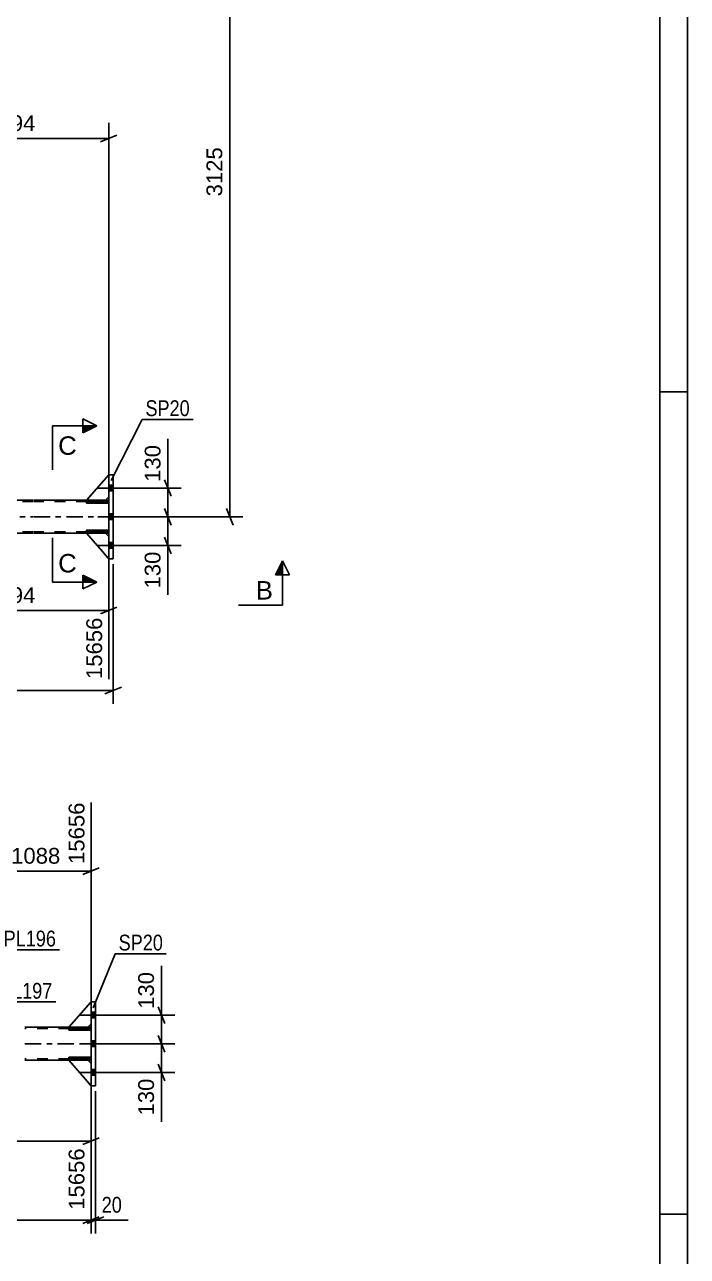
# Model space of a CAD drawing. Header units: millimetres. Extents: x 0 to 841, y -266 to 594.
# Drawn here: x 720.8 to 841, y 141.4 to 364.6 of the extents above; entities that cross this region are included whole.
import ezdxf

# ---------------------------------------------------------------- set-up
doc = ezdxf.new("R2010")
doc.units = ezdxf.units.MM
doc.linetypes.add('DXK_LINE_DOT2', pattern=[3.9198, 1.9599, -1.9599])
doc.linetypes.add('DXK_LINE_DOT3', pattern=[5.9187, 2.979, -0.9799, 0.9799, -0.9799])
doc.styles.add('Arial', font='arial.ttf', dxfattribs={"height": 0.2})
doc.styles.add('Arial Narrow', font='ARIALN.TTF', dxfattribs={"height": 0.2})

# ---------------------------------------------------------------- blocks, each defined once
blk = doc.blocks.new('Unknown-317311845-1115')
at = {"color": 5, "linetype": 'Continuous'}
for p, q in [((841, 0), (841, 594)), ((836, 5), (836, 589)), ((841, 298), (836, 298)), ((841, 149), (836, 149))]:
    blk.add_line(p, q, dxfattribs=at)
blk = doc.blocks.new('Part-317311845-6344 - 5789')
at = {"color": 7, "linetype": 'DXK_LINE_DOT2'}
for p, q in [((736.08, 282.98), (732.08, 278.38)), ((736.08, 278.98), (736.08, 282.98)), ((732.08, 278.38), (735.48, 278.38)), ((735.48, 278.38), (736.08, 278.98))]:
    blk.add_line(p, q, dxfattribs=at)
blk = doc.blocks.new('Part-317311845-6360 - 5789')
at = {"color": 2, "linetype": 'Continuous'}
for p, q in [((732.08, 278.14), (736.08, 278.14)), ((732.08, 277.82), (732.08, 278.14)), ((736.08, 277.82), (732.08, 277.82)), ((736.08, 278.14), (736.08, 277.82))]:
    blk.add_line(p, q, dxfattribs=at)
at = {"color": 7, "linetype": 'DXK_LINE_DOT2'}
blk.add_line((735.48, 277.82), (735.48, 278.14), dxfattribs=at)
blk = doc.blocks.new('Part-317311845-6376 - 5789')
at = {"color": 2, "linetype": 'Continuous'}
for p, q in [((736.08, 282.98), (732.08, 278.38)), ((732.08, 278.38), (735.48, 278.38)), ((735.48, 278.38), (736.08, 278.98))]:
    blk.add_line(p, q, dxfattribs=at)
at = {"color": 7, "linetype": 'DXK_LINE_DOT2'}
blk.add_line((736.08, 278.98), (736.08, 282.98), dxfattribs=at)
blk = doc.blocks.new('Part-317311845-6374 - 5789')
at = {"color": 2, "linetype": 'Continuous'}
for p, q in [((732.08, 272.38), (735.48, 272.38)), ((736.08, 267.78), (732.08, 272.38)), ((735.48, 272.38), (736.08, 271.78))]:
    blk.add_line(p, q, dxfattribs=at)
at = {"color": 7, "linetype": 'DXK_LINE_DOT2'}
blk.add_line((736.08, 267.78), (736.08, 271.78), dxfattribs=at)
blk = doc.blocks.new('Part-317311845-6131 - 5789')
at = {"color": 7, "linetype": 'DXK_LINE_DOT2'}
for p, q in [((722.38, 278.14), (130.06, 278.14)), ((736.08, 278.14), (722.48, 278.14)), ((735.48, 278.38), (732.08, 278.38)), ((736.08, 272.38), (736.08, 278.38)), ((722.38, 272.62), (130.06, 272.62)), ((736.08, 272.62), (722.48, 272.62)), ((735.48, 272.38), (732.08, 272.38))]:
    blk.add_line(p, q, dxfattribs=at)
at = {"color": 2, "linetype": 'Continuous'}
for p, q in [((722.38, 278.38), (712.78, 278.38)), ((732.08, 278.38), (722.48, 278.38)), ((736.08, 278.38), (735.48, 278.38)), ((722.38, 272.38), (712.78, 272.38)), ((732.08, 272.38), (722.48, 272.38)), ((736.08, 272.38), (735.48, 272.38))]:
    blk.add_line(p, q, dxfattribs=at)
at = {"color": 7, "linetype": 'DXK_LINE_DOT3'}
for p, q in [((130.06, 275.38), (722.38, 275.38)), ((722.48, 275.38), (736.08, 275.38))]:
    blk.add_line(p, q, dxfattribs=at)
blk = doc.blocks.new('Bolt-317311845-6144 - 5789')
at = {"linetype": 'Continuous'}
for points in [[(736.88, 280.06), (736.88, 281.1), (736.08, 281.1), (736.08, 280.06)], [(736.88, 280.06), (736.88, 281.1), (736.08, 281.1), (736.08, 280.06)], [(736.88, 280.06), (736.88, 281.1), (736.08, 281.1), (736.08, 280.06)], [(736.88, 274.86), (736.88, 275.9), (736.08, 275.9), (736.08, 274.86)], [(736.88, 274.86), (736.88, 275.9), (736.08, 275.9), (736.08, 274.86)], [(736.88, 269.66), (736.88, 270.7), (736.08, 270.7), (736.08, 269.66)], [(736.88, 269.66), (736.88, 270.7), (736.08, 270.7), (736.08, 269.66)], [(736.88, 269.66), (736.88, 270.7), (736.08, 270.7), (736.08, 269.66)]]:
    blk.add_hatch(color=1, dxfattribs=at).paths.add_polyline_path(points)
at = {"color": 1, "linetype": 'Continuous'}
for p, q in [((738.28, 280.58), (734.08, 280.58)), ((738.28, 280.58), (734.08, 280.58)), ((738.28, 280.58), (734.08, 280.58)), ((736.88, 281.1), (736.08, 281.1)), ((736.88, 281.1), (736.08, 281.1)), ((736.88, 281.1), (736.08, 281.1)), ((736.88, 280.06), (736.08, 280.06)), ((736.88, 280.06), (736.08, 280.06)), ((736.88, 280.06), (736.08, 280.06)), ((738.28, 275.38), (734.08, 275.38)), ((738.28, 275.38), (734.08, 275.38)), ((736.88, 275.9), (736.08, 275.9)), ((736.88, 275.9), (736.08, 275.9)), ((736.88, 274.86), (736.08, 274.86)), ((736.88, 274.86), (736.08, 274.86)), ((738.28, 270.18), (734.08, 270.18)), ((738.28, 270.18), (734.08, 270.18)), ((738.28, 270.18), (734.08, 270.18)), ((736.88, 270.7), (736.08, 270.7)), ((736.88, 270.7), (736.08, 270.7)), ((736.88, 270.7), (736.08, 270.7)), ((736.88, 269.66), (736.08, 269.66)), ((736.88, 269.66), (736.08, 269.66)), ((736.88, 269.66), (736.08, 269.66))]:
    blk.add_line(p, q, dxfattribs=at)
blk = doc.blocks.new('Part-317311845-6353 - 5789')
at = {"color": 2, "linetype": 'Continuous'}
for p, q in [((736.08, 267.78), (736.08, 282.98)), ((736.08, 282.98), (736.88, 282.98)), ((736.88, 282.98), (736.88, 267.78)), ((736.88, 267.78), (736.08, 267.78))]:
    blk.add_line(p, q, dxfattribs=at)
blk = doc.blocks.new('Part-317311845-6357 - 5789')
at = {"color": 7, "linetype": 'DXK_LINE_DOT2'}
for p, q in [((735.48, 272.38), (732.08, 272.38)), ((732.08, 272.38), (736.08, 267.78)), ((736.08, 271.78), (735.48, 272.38)), ((736.08, 267.78), (736.08, 271.78))]:
    blk.add_line(p, q, dxfattribs=at)
blk = doc.blocks.new('Part-317311845-6359 - 5789')
at = {"color": 2, "linetype": 'Continuous'}
for p, q in [((732.08, 272.94), (736.08, 272.94)), ((732.08, 272.62), (732.08, 272.94)), ((736.08, 272.62), (732.08, 272.62)), ((736.08, 272.94), (736.08, 272.62))]:
    blk.add_line(p, q, dxfattribs=at)
at = {"color": 7, "linetype": 'DXK_LINE_DOT2'}
blk.add_line((735.48, 272.62), (735.48, 272.94), dxfattribs=at)
blk = doc.blocks.new('Part-317311845-6377 - 5789')
at = {"color": 7, "linetype": 'DXK_LINE_DOT2'}
for p, q in [((736.08, 272.94), (732.08, 272.94)), ((732.08, 272.94), (732.08, 272.62)), ((732.08, 272.62), (736.08, 272.62)), ((735.48, 272.62), (735.48, 272.94)), ((736.08, 272.62), (736.08, 272.94))]:
    blk.add_line(p, q, dxfattribs=at)
blk = doc.blocks.new('Part-317311845-6378 - 5789')
at = {"color": 7, "linetype": 'DXK_LINE_DOT2'}
for p, q in [((736.08, 278.14), (732.08, 278.14)), ((732.08, 278.14), (732.08, 277.82)), ((732.08, 277.82), (736.08, 277.82)), ((735.48, 277.82), (735.48, 278.14)), ((736.08, 277.82), (736.08, 278.14))]:
    blk.add_line(p, q, dxfattribs=at)
blk = doc.blocks.new('Part-317311845-7910 - 7789')
at = {"color": 2, "linetype": 'Continuous'}
for p, q in [((728.88, 182.88), (720.88, 182.88)), ((732.88, 182.88), (732.28, 182.88)), ((728.88, 176.88), (720.88, 176.88)), ((732.88, 176.88), (732.28, 176.88))]:
    blk.add_line(p, q, dxfattribs=at)
at = {"color": 7, "linetype": 'DXK_LINE_DOT2'}
for p, q in [((732.88, 182.64), (720.88, 182.64)), ((732.28, 182.88), (728.88, 182.88)), ((732.88, 182.88), (732.88, 177.36)), ((732.88, 177.12), (720.88, 177.12)), ((732.28, 176.88), (728.88, 176.88)), ((732.88, 176.88), (732.88, 177.36))]:
    blk.add_line(p, q, dxfattribs=at)
at = {"color": 7, "linetype": 'DXK_LINE_DOT3'}
blk.add_line((720.88, 179.88), (732.88, 179.88), dxfattribs=at)
blk = doc.blocks.new('Part-317311845-7986 - 7789')
at = {"color": 7, "linetype": 'DXK_LINE_DOT2'}
for p, q in [((732.28, 176.88), (728.88, 176.88)), ((728.88, 176.88), (732.88, 172.28)), ((732.88, 176.28), (732.28, 176.88)), ((732.88, 172.28), (732.88, 176.28))]:
    blk.add_line(p, q, dxfattribs=at)
blk = doc.blocks.new('Part-317311845-7921 - 7789')
at = {"color": 2, "linetype": 'Continuous'}
for p, q in [((728.88, 177.12), (728.88, 177.44)), ((728.88, 177.44), (732.88, 177.44)), ((732.88, 177.12), (728.88, 177.12)), ((732.88, 177.44), (732.88, 177.12))]:
    blk.add_line(p, q, dxfattribs=at)
at = {"color": 7, "linetype": 'DXK_LINE_DOT2'}
blk.add_line((732.28, 177.12), (732.28, 177.44), dxfattribs=at)
blk = doc.blocks.new('Part-317311845-7923 - 7789')
at = {"color": 7, "linetype": 'DXK_LINE_DOT2'}
for p, q in [((732.88, 177.44), (728.88, 177.44)), ((728.88, 177.44), (728.88, 177.12)), ((728.88, 177.12), (732.88, 177.12)), ((732.28, 177.12), (732.28, 177.44)), ((732.88, 177.12), (732.88, 177.44)), ((732.88, 177.44), (732.88, 177.12))]:
    blk.add_line(p, q, dxfattribs=at)
blk = doc.blocks.new('Bolt-317311845-7955 - 7789')
at = {"linetype": 'Continuous'}
for points in [[(732.88, 185.6), (732.88, 184.56), (733.68, 184.56), (733.68, 185.6)], [(732.88, 185.6), (732.88, 184.56), (733.68, 184.56), (733.68, 185.6)], [(732.88, 185.6), (732.88, 184.56), (733.68, 184.56), (733.68, 185.6)], [(732.88, 180.4), (732.88, 179.36), (733.68, 179.36), (733.68, 180.4)], [(732.88, 180.4), (732.88, 179.36), (733.68, 179.36), (733.68, 180.4)], [(732.88, 175.2), (732.88, 174.16), (733.68, 174.16), (733.68, 175.2)], [(732.88, 175.2), (732.88, 174.16), (733.68, 174.16), (733.68, 175.2)], [(732.88, 175.2), (732.88, 174.16), (733.68, 174.16), (733.68, 175.2)]]:
    blk.add_hatch(color=1, dxfattribs=at).paths.add_polyline_path(points)
at = {"color": 1, "linetype": 'Continuous'}
for p, q in [((733.68, 185.6), (732.88, 185.6)), ((733.68, 185.6), (732.88, 185.6)), ((733.68, 185.6), (732.88, 185.6)), ((735.08, 185.08), (730.88, 185.08)), ((735.08, 185.08), (730.88, 185.08)), ((735.08, 185.08), (730.88, 185.08)), ((733.68, 184.56), (732.88, 184.56)), ((733.68, 184.56), (732.88, 184.56)), ((733.68, 184.56), (732.88, 184.56)), ((735.08, 179.88), (730.88, 179.88)), ((735.08, 179.88), (730.88, 179.88)), ((733.68, 180.4), (732.88, 180.4)), ((733.68, 180.4), (732.88, 180.4)), ((733.68, 179.36), (732.88, 179.36)), ((733.68, 179.36), (732.88, 179.36)), ((735.08, 174.68), (730.88, 174.68)), ((735.08, 174.68), (730.88, 174.68)), ((735.08, 174.68), (730.88, 174.68)), ((733.68, 175.2), (732.88, 175.2)), ((733.68, 175.2), (732.88, 175.2)), ((733.68, 175.2), (732.88, 175.2)), ((733.68, 174.16), (732.88, 174.16)), ((733.68, 174.16), (732.88, 174.16)), ((733.68, 174.16), (732.88, 174.16))]:
    blk.add_line(p, q, dxfattribs=at)
blk = doc.blocks.new('Part-317311845-7968 - 7789')
at = {"color": 2, "linetype": 'Continuous'}
for p, q in [((732.88, 172.28), (732.88, 187.48)), ((732.88, 187.48), (733.68, 187.48)), ((733.68, 187.48), (733.68, 172.28)), ((733.68, 172.28), (732.88, 172.28))]:
    blk.add_line(p, q, dxfattribs=at)
at = {"color": 7, "linetype": 'DXK_LINE_DOT2'}
for p, q in [((732.88, 187.48), (732.88, 172.28)), ((733.68, 187.48), (733.68, 172.28))]:
    blk.add_line(p, q, dxfattribs=at)
blk = doc.blocks.new('Part-317311845-7978 - 7789')
at = {"color": 2, "linetype": 'Continuous'}
for p, q in [((728.88, 182.32), (728.88, 182.64)), ((728.88, 182.64), (732.88, 182.64)), ((732.88, 182.32), (728.88, 182.32)), ((732.88, 182.64), (732.88, 182.32))]:
    blk.add_line(p, q, dxfattribs=at)
at = {"color": 7, "linetype": 'DXK_LINE_DOT2'}
blk.add_line((732.28, 182.32), (732.28, 182.64), dxfattribs=at)
blk = doc.blocks.new('Part-317311845-7985 - 7789')
at = {"color": 2, "linetype": 'Continuous'}
for p, q in [((732.28, 176.88), (728.88, 176.88)), ((728.88, 176.88), (732.88, 172.28)), ((732.88, 176.28), (732.28, 176.88))]:
    blk.add_line(p, q, dxfattribs=at)
at = {"color": 7, "linetype": 'DXK_LINE_DOT2'}
blk.add_line((732.88, 176.28), (732.88, 172.28), dxfattribs=at)
blk = doc.blocks.new('Part-317311845-7987 - 7789')
at = {"color": 2, "linetype": 'Continuous'}
for p, q in [((728.88, 182.88), (732.88, 187.48)), ((732.88, 183.48), (732.28, 182.88)), ((732.28, 182.88), (728.88, 182.88))]:
    blk.add_line(p, q, dxfattribs=at)
at = {"color": 7, "linetype": 'DXK_LINE_DOT2'}
blk.add_line((732.88, 183.48), (732.88, 187.48), dxfattribs=at)
blk = doc.blocks.new('Part-317311845-7988 - 7789')
at = {"color": 7, "linetype": 'DXK_LINE_DOT2'}
for p, q in [((728.88, 182.88), (732.88, 187.48)), ((732.88, 187.48), (732.88, 183.48)), ((732.88, 183.48), (732.28, 182.88)), ((732.28, 182.88), (728.88, 182.88))]:
    blk.add_line(p, q, dxfattribs=at)
blk = doc.blocks.new('Part-317311845-8024 - 7789')
at = {"color": 7, "linetype": 'DXK_LINE_DOT2'}
for p, q in [((732.88, 182.64), (728.88, 182.64)), ((728.88, 182.64), (728.88, 182.32)), ((728.88, 182.32), (732.88, 182.32)), ((732.28, 182.32), (732.28, 182.64)), ((732.88, 182.32), (732.88, 182.64)), ((732.88, 182.64), (732.88, 182.32))]:
    blk.add_line(p, q, dxfattribs=at)
blk = doc.blocks.new('StraightDimension-317311845-6838 - 5789')
at = {"color": 7, "linetype": 'Continuous'}
for p, q in [((758.62, 398.88), (757.42, 401.88)), ((702.37, 400.38), (760.42, 400.38)), ((758.02, 275.38), (758.02, 400.38)), ((757.42, 276.88), (758.62, 273.88)), ((737.88, 275.38), (760.42, 275.38))]:
    blk.add_line(p, q, dxfattribs=at)
at = {"color": 0}
blk.add_wipeout([(757.27, 342.92), (753.07, 342.92), (753.07, 332.83), (757.27, 332.83)], dxfattribs=at)
at = {"color": 3, "style": 'Arial'}
blk.add_text('3125', height=2.865, rotation=90.0002, dxfattribs=at).set_placement((756.67, 333.43))
blk = doc.blocks.new('StraightDimension-317311845-6868 - 5789')
at = {"color": 7, "linetype": 'Continuous'}
for p, q in [((746.22, 282.08), (747.42, 279.08)), ((737.88, 280.58), (749.22, 280.58)), ((746.82, 275.38), (746.82, 280.58)), ((747.42, 273.88), (746.22, 276.88)), ((737.88, 275.38), (749.22, 275.38))]:
    blk.add_line(p, q, dxfattribs=at)
at = {"color": 0}
blk.add_wipeout([(746.07, 288.97), (741.87, 288.97), (741.87, 281.1), (746.07, 281.1)], dxfattribs=at)
at = {"color": 7, "linetype": 'Continuous'}
blk.add_line((746.82, 280.58), (746.82, 289.5), dxfattribs=at)
blk.add_line((746.82, 280.58), (746.82, 289.5), dxfattribs=at)
at = {"color": 3, "style": 'Arial'}
blk.add_text('130', height=2.865, rotation=90.0002, dxfattribs=at).set_placement((745.47, 281.7))
blk = doc.blocks.new('StraightDimension-317311845-6876 - 5789')
at = {"color": 7, "linetype": 'Continuous'}
for p, q in [((746.22, 276.88), (747.42, 273.88)), ((737.88, 275.38), (749.22, 275.38)), ((746.82, 270.18), (746.82, 275.38)), ((737.88, 270.18), (749.22, 270.18)), ((747.42, 268.68), (746.22, 271.68))]:
    blk.add_line(p, q, dxfattribs=at)
at = {"color": 0}
blk.add_wipeout([(746.07, 269.65), (741.87, 269.65), (741.87, 261.78), (746.07, 261.78)], dxfattribs=at)
at = {"color": 7, "linetype": 'Continuous'}
blk.add_line((746.82, 270.18), (746.82, 261.25), dxfattribs=at)
blk.add_line((746.82, 270.18), (746.82, 261.25), dxfattribs=at)
at = {"color": 3, "style": 'Arial'}
blk.add_text('130', height=2.865, rotation=90.0002, dxfattribs=at).set_placement((745.47, 262.38))
blk = doc.blocks.new('StraightDimension-317311845-6935 - 5789')
at = {"color": 7, "linetype": 'Continuous'}
for p, q in [((736.88, 266.78), (736.88, 241.49)), ((91.95, 243.89), (736.88, 243.89)), ((735.38, 243.29), (738.38, 244.49))]:
    blk.add_line(p, q, dxfattribs=at)
blk = doc.blocks.new('StraightDimension-317311845-7662 - 5789')
at = {"color": 7, "linetype": 'Continuous'}
for p, q in [((700.57, 396.38), (700.57, 341.52)), ((736.08, 279.38), (736.08, 346.77)), ((702.07, 344.52), (699.07, 343.32)), ((700.57, 343.92), (736.08, 343.92)), ((734.58, 343.32), (737.58, 344.52))]:
    blk.add_line(p, q, dxfattribs=at)
at = {"color": 0}
blk.add_wipeout([(723.38, 344.67), (723.38, 348.87), (713.28, 348.87), (713.28, 344.67)], dxfattribs=at)
at = {"color": 3, "style": 'Arial'}
blk.add_text('1394', height=2.865, dxfattribs=at).set_placement((713.88, 345.27))
blk = doc.blocks.new('StraightDimension-317311845-13136 - 5789')
at = {"color": 7, "linetype": 'Continuous'}
for p, q in [((700.57, 277.38), (700.57, 245.97)), ((736.08, 271.38), (736.08, 245.97)), ((702.07, 258.99), (699.07, 257.79)), ((734.58, 257.79), (737.58, 258.99)), ((700.57, 258.39), (736.08, 258.39))]:
    blk.add_line(p, q, dxfattribs=at)
at = {"color": 0}
blk.add_wipeout([(723.38, 259.14), (723.38, 263.34), (713.28, 263.34), (713.28, 259.14)], dxfattribs=at)
at = {"color": 0, "linetype": 'Continuous'}
blk.add_wipeout([(735.48, 257.69), (731.28, 257.69), (731.28, 245.37), (735.48, 245.37)], dxfattribs=at)
at = {"color": 3, "style": 'Arial'}
blk.add_text('1394', height=2.865, dxfattribs=at).set_placement((713.88, 259.74))
at = {"color": 3, "linetype": 'Continuous', "style": 'Arial'}
blk.add_text('15656', height=2.865, rotation=90.0002, dxfattribs=at).set_placement((734.88, 245.97))
blk = doc.blocks.new('StraightDimension-317311845-8146 - 7789')
at = {"color": 7, "linetype": 'Continuous'}
for p, q in [((712.78, 184.28), (712.78, 240.68)), ((732.88, 183.88), (732.88, 223.58)), ((714.28, 211.76), (711.28, 210.56)), ((712.78, 211.16), (732.88, 211.16)), ((731.38, 210.56), (734.38, 211.76))]:
    blk.add_line(p, q, dxfattribs=at)
at = {"color": 0}
blk.add_wipeout([(727.88, 211.91), (727.88, 216.11), (717.79, 216.11), (717.79, 211.91)], dxfattribs=at)
at = {"color": 0, "linetype": 'Continuous'}
blk.add_wipeout([(732.28, 224.18), (728.08, 224.18), (728.08, 211.86), (732.28, 211.86)], dxfattribs=at)
at = {"color": 3, "linetype": 'Continuous', "style": 'Arial'}
blk.add_text('15656', height=2.865, rotation=90.0002, dxfattribs=at).set_placement((731.68, 212.46))
at = {"color": 3, "style": 'Arial'}
blk.add_text('1088', height=2.865, dxfattribs=at).set_placement((718.39, 212.51))
blk = doc.blocks.new('StraightDimension-317311845-8377 - 7789')
at = {"color": 7, "linetype": 'Continuous'}
for p, q in [((732.88, 177.27), (732.88, 149.79)), ((617.53, 175.48), (617.53, 149.79)), ((619.03, 162.81), (616.03, 161.61)), ((617.53, 162.21), (732.88, 162.21)), ((731.38, 161.61), (734.38, 162.81))]:
    blk.add_line(p, q, dxfattribs=at)
at = {"color": 0}
blk.add_wipeout([(680.26, 162.96), (680.26, 167.16), (670.16, 167.16), (670.16, 162.96)], dxfattribs=at)
at = {"color": 0, "linetype": 'Continuous'}
blk.add_wipeout([(732.28, 161.51), (728.08, 161.51), (728.08, 149.19), (732.28, 149.19)], dxfattribs=at)
at = {"color": 3, "style": 'Arial'}
blk.add_text('3469', height=2.865, dxfattribs=at).set_placement((670.76, 163.56))
at = {"color": 3, "linetype": 'Continuous', "style": 'Arial'}
blk.add_text('15656', height=2.865, rotation=90.0002, dxfattribs=at).set_placement((731.68, 149.79))
blk = doc.blocks.new('StraightDimension-317311845-8647 - 7789')
at = {"color": 7, "linetype": 'Continuous'}
for p, q in [((745.04, 186.58), (746.24, 183.58)), ((734.68, 185.08), (748.04, 185.08)), ((745.64, 179.88), (745.64, 185.08)), ((746.24, 178.38), (745.04, 181.38)), ((734.68, 179.88), (748.04, 179.88))]:
    blk.add_line(p, q, dxfattribs=at)
at = {"color": 0}
blk.add_wipeout([(744.89, 193.47), (740.69, 193.47), (740.69, 185.6), (744.89, 185.6)], dxfattribs=at)
at = {"color": 7, "linetype": 'Continuous'}
blk.add_line((745.64, 185.08), (745.64, 194), dxfattribs=at)
blk.add_line((745.64, 185.08), (745.64, 194), dxfattribs=at)
at = {"color": 3, "style": 'Arial'}
blk.add_text('130', height=2.865, rotation=90.0002, dxfattribs=at).set_placement((744.29, 186.2))
blk = doc.blocks.new('StraightDimension-317311845-8657 - 7789')
at = {"color": 7, "linetype": 'Continuous'}
for p, q in [((745.04, 181.38), (746.24, 178.38)), ((734.68, 179.88), (748.04, 179.88)), ((745.64, 174.68), (745.64, 179.88)), ((734.68, 174.68), (748.04, 174.68)), ((746.24, 173.18), (745.04, 176.18))]:
    blk.add_line(p, q, dxfattribs=at)
at = {"color": 0}
blk.add_wipeout([(744.89, 174.15), (740.69, 174.15), (740.69, 166.28), (744.89, 166.28)], dxfattribs=at)
at = {"color": 7, "linetype": 'Continuous'}
blk.add_line((745.64, 174.68), (745.64, 165.76), dxfattribs=at)
blk.add_line((745.64, 174.68), (745.64, 165.76), dxfattribs=at)
at = {"color": 3, "style": 'Arial'}
blk.add_text('130', height=2.865, rotation=90.0002, dxfattribs=at).set_placement((744.29, 166.88))
blk = doc.blocks.new('StraightDimension-317311845-27249 - 7789')
at = {"color": 7, "linetype": 'Continuous'}
for p, q in [((732.88, 171.28), (732.88, 145.52)), ((733.68, 171.28), (733.68, 145.52)), ((731.38, 147.32), (734.38, 148.52)), ((735.18, 148.52), (732.18, 147.32)), ((732.88, 147.92), (733.68, 147.92))]:
    blk.add_line(p, q, dxfattribs=at)
at = {"color": 0}
blk.add_wipeout([(739.07, 148.67), (739.07, 152.87), (734.21, 152.87), (734.21, 148.67)], dxfattribs=at)
at = {"color": 7, "linetype": 'Continuous'}
blk.add_line((733.68, 147.92), (739.59, 147.92), dxfattribs=at)
blk.add_line((733.68, 147.92), (739.59, 147.92), dxfattribs=at)
at = {"color": 3, "style": 'Arial Narrow'}
blk.add_text('20', height=2.863, dxfattribs=at).set_placement((734.81, 149.27))
blk = doc.blocks.new('StraightDimension-317311845-27250 - 7789')
at = {"color": 7, "linetype": 'Continuous'}
for p, q in [((732.88, 171.28), (732.88, 145.52)), ((130.06, 147.92), (732.88, 147.92)), ((731.38, 147.32), (734.38, 148.52))]:
    blk.add_line(p, q, dxfattribs=at)
blk = doc.blocks.new('Mark-317311845-6349 - 5789')
at = {"color": 0}
blk.add_wipeout([(750.78, 293.62), (750.78, 296.62), (742.74, 296.62), (742.74, 293.62)], dxfattribs=at)
blk.add_wipeout([(750.78, 293.62), (750.78, 296.62), (742.74, 296.62), (742.74, 293.62)], dxfattribs=at)
at = {"color": 30, "linetype": 'Continuous'}
for p, q in [((736.53, 281.92), (742.14, 293.02)), ((742.14, 293.02), (751.38, 293.02))]:
    blk.add_line(p, q, dxfattribs=at)
at = {"color": 3, "style": 'Arial Narrow'}
blk.add_text('SP20', height=2.863, dxfattribs=at).set_placement((742.74, 293.62))
blk = doc.blocks.new('SectionMark-317311845-7764 - 5789')
at = {"color": 6, "linetype": 'Continuous'}
for p, q in [((767.6, 259.38), (767.6, 267.38)), ((767.6, 267.38), (768.85, 264.88))]:
    blk.add_line(p, q, dxfattribs=at)
at = {"color": 0, "linetype": 'Continuous'}
blk.add_wipeout([(765.85, 260.38), (765.85, 263.88), (762.74, 263.88), (762.74, 260.38)], dxfattribs=at)
at = {"linetype": 'Continuous'}
blk.add_hatch(color=6, dxfattribs=at).paths.add_polyline_path([(767.6, 264.88), (766.35, 264.88), (767.6, 267.38)])
at = {"color": 6, "linetype": 'Continuous'}
for p, q in [((767.6, 267.38), (766.35, 264.88)), ((766.35, 264.88), (768.85, 264.88)), ((767.6, 259.38), (759.6, 259.38))]:
    blk.add_line(p, q, dxfattribs=at)
at = {"color": 3, "linetype": 'Continuous', "style": 'Arial'}
blk.add_text('B', height=3.34, dxfattribs=at).set_placement((762.74, 260.38))
blk = doc.blocks.new('SectionMark-317311845-7770 - 5789')
at = {"linetype": 'Continuous'}
for points in [[(731.41, 290.61), (731.41, 291.86), (733.91, 291.86)], [(731.41, 263.54), (731.41, 264.79), (733.91, 263.54)]]:
    blk.add_hatch(color=6, dxfattribs=at).paths.add_polyline_path(points)
at = {"color": 6, "linetype": 'Continuous'}
for p, q in [((731.41, 290.61), (731.41, 293.11)), ((731.41, 293.11), (733.91, 291.86)), ((725.91, 291.86), (733.91, 291.86)), ((733.91, 291.86), (731.41, 290.61)), ((725.91, 263.54), (733.91, 263.54)), ((733.91, 263.54), (731.41, 264.79)), ((731.41, 264.79), (731.41, 262.29)), ((733.91, 263.54), (731.41, 262.29))]:
    blk.add_line(p, q, dxfattribs=at)
at = {"color": 0, "linetype": 'Continuous'}
for points in [[(730.28, 286.61), (730.28, 290.11), (726.91, 290.11), (726.91, 286.61)], [(730.28, 265.29), (730.28, 268.79), (726.91, 268.79), (726.91, 265.29)]]:
    blk.add_wipeout(points, dxfattribs=at)
at = {"color": 6, "linetype": 'Continuous'}
for p, q in [((725.91, 291.86), (725.91, 283.86)), ((725.91, 263.54), (725.91, 271.54))]:
    blk.add_line(p, q, dxfattribs=at)
at = {"color": 3, "linetype": 'Continuous', "style": 'Arial'}
for p in [(726.91, 286.61), (726.91, 265.29)]:
    blk.add_text('C', height=3.34, dxfattribs=at).set_placement(p)
blk = doc.blocks.new('Mark-317311845-7842 - 7789')
at = {"color": 0}
blk.add_wipeout([(725.87, 188.05), (725.87, 191.05), (716.37, 191.05), (716.37, 188.05)], dxfattribs=at)
blk.add_wipeout([(725.87, 188.05), (725.87, 191.05), (716.37, 191.05), (716.37, 188.05)], dxfattribs=at)
at = {"color": 30, "linetype": 'Continuous'}
for p, q in [((712.46, 182.99), (715.77, 187.45)), ((715.77, 187.45), (726.47, 187.45))]:
    blk.add_line(p, q, dxfattribs=at)
at = {"color": 3, "style": 'Arial Narrow'}
blk.add_text('PL197', height=2.863, dxfattribs=at).set_placement((716.37, 188.05))
blk = doc.blocks.new('Mark-317311845-7847 - 7789')
at = {"color": 0}
blk.add_wipeout([(726.53, 197.51), (726.53, 200.51), (717.03, 200.51), (717.03, 197.51)], dxfattribs=at)
blk.add_wipeout([(726.53, 197.51), (726.53, 200.51), (717.03, 200.51), (717.03, 197.51)], dxfattribs=at)
at = {"color": 30, "linetype": 'Continuous'}
for p, q in [((711.77, 187.09), (716.43, 196.91)), ((716.43, 196.91), (727.13, 196.91))]:
    blk.add_line(p, q, dxfattribs=at)
at = {"color": 3, "style": 'Arial Narrow'}
blk.add_text('PL196', height=2.863, dxfattribs=at).set_placement((717.03, 197.51))
blk = doc.blocks.new('Mark-317311845-7964 - 7789')
at = {"color": 0}
blk.add_wipeout([(745.92, 196.78), (745.92, 199.78), (737.88, 199.78), (737.88, 196.78)], dxfattribs=at)
blk.add_wipeout([(745.92, 196.78), (745.92, 199.78), (737.88, 199.78), (737.88, 196.78)], dxfattribs=at)
at = {"color": 30, "linetype": 'Continuous'}
for p, q in [((733.29, 186.38), (737.28, 196.18)), ((737.28, 196.18), (746.52, 196.18))]:
    blk.add_line(p, q, dxfattribs=at)
at = {"color": 3, "style": 'Arial Narrow'}
blk.add_text('SP20', height=2.863, dxfattribs=at).set_placement((737.88, 196.78))

msp = doc.modelspace()

# ---------------------------------------------------------------- block references
for name in ['Unknown-317311845-1115', 'Part-317311845-6344 - 5789', 'Part-317311845-6376 - 5789', 'Part-317311845-6353 - 5789', 'Bolt-317311845-6144 - 5789', 'Part-317311845-6131 - 5789', 'Part-317311845-6360 - 5789', 'Part-317311845-6378 - 5789', 'Part-317311845-6359 - 5789', 'Part-317311845-6377 - 5789', 'Part-317311845-6374 - 5789', 'Part-317311845-6357 - 5789', 'Part-317311845-7987 - 7789', 'Part-317311845-7988 - 7789', 'Bolt-317311845-7955 - 7789', 'Part-317311845-7968 - 7789', 'Part-317311845-7910 - 7789', 'Part-317311845-7978 - 7789', 'Part-317311845-8024 - 7789', 'Part-317311845-7921 - 7789', 'Part-317311845-7923 - 7789', 'Part-317311845-7986 - 7789', 'Part-317311845-7985 - 7789']:
    msp.add_blockref(name, (0, 0))

# ---------------------------------------------------------------- next in the draw order: block references
for name in ['StraightDimension-317311845-6838 - 5789', 'StraightDimension-317311845-8377 - 7789']:
    msp.add_blockref(name, (0, 0))

# ---------------------------------------------------------------- next in the draw order: block references
msp.add_blockref('StraightDimension-317311845-6868 - 5789', (0, 0))

# ---------------------------------------------------------------- next in the draw order: block references
msp.add_blockref('StraightDimension-317311845-6876 - 5789', (0, 0))

# ---------------------------------------------------------------- next in the draw order: block references
msp.add_blockref('StraightDimension-317311845-6935 - 5789', (0, 0))

# ---------------------------------------------------------------- next in the draw order: block references
for name in ['StraightDimension-317311845-7662 - 5789', 'StraightDimension-317311845-13136 - 5789', 'StraightDimension-317311845-8146 - 7789']:
    msp.add_blockref(name, (0, 0))

# ---------------------------------------------------------------- next in the draw order: block references
for name in ['Mark-317311845-6349 - 5789', 'SectionMark-317311845-7764 - 5789', 'StraightDimension-317311845-8647 - 7789', 'Mark-317311845-7842 - 7789']:
    msp.add_blockref(name, (0, 0))

# ---------------------------------------------------------------- next in the draw order: block references
for name in ['SectionMark-317311845-7770 - 5789', 'Mark-317311845-7847 - 7789', 'Mark-317311845-7964 - 7789', 'StraightDimension-317311845-8657 - 7789']:
    msp.add_blockref(name, (0, 0))

# ---------------------------------------------------------------- next in the draw order: block references
msp.add_blockref('StraightDimension-317311845-27249 - 7789', (0, 0))

# ---------------------------------------------------------------- next in the draw order: block references
msp.add_blockref('StraightDimension-317311845-27250 - 7789', (0, 0))

doc.saveas('drawing.dxf')
